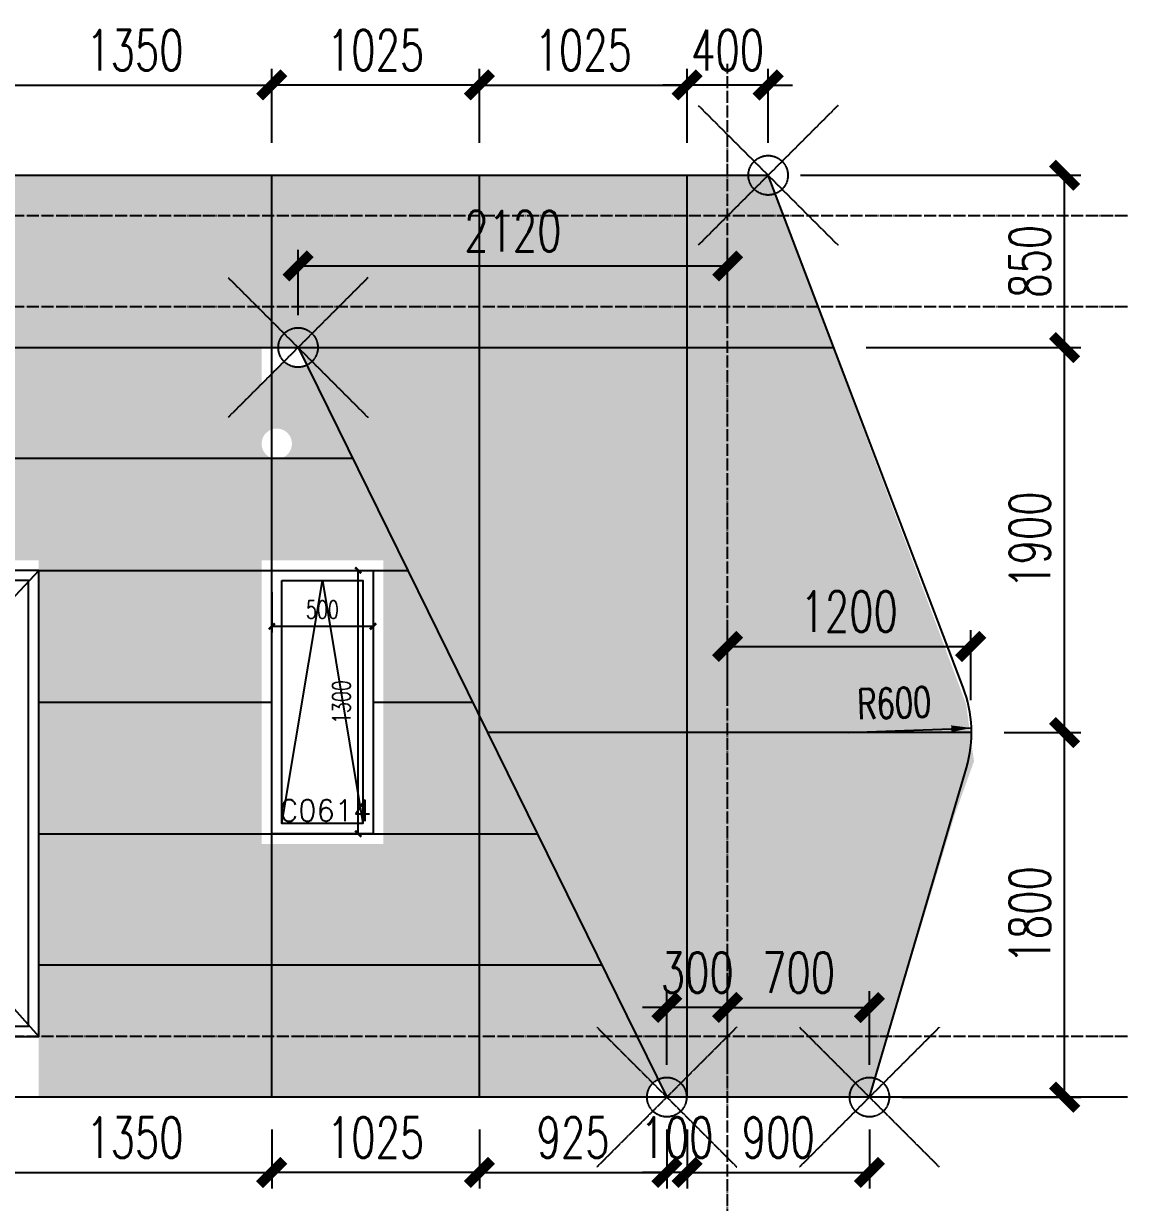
# Model space of a CAD drawing. Extents: x -202236 to 1002404, y -663931 to 1550022.
# Drawn here: x -117708 to -112260, y -352528 to -346709 of the extents above; entities that cross this region are included whole.
import ezdxf

# ---------------------------------------------------------------- set-up
doc = ezdxf.new("R2010")
doc.units = 0
doc.linetypes.add('99立面图例外参$0$99立面图例外参$0$$0$DOTE', pattern=[2.4200000000000004, 2, -0.2, 0.02, -0.2])
doc.linetypes.add('DOTE', pattern=[2.4200000000000004, 2, -0.2, 0.02, -0.2])
for name, color, linetype in [('!ZN1-填充-8', 8, 'Continuous'), ('!ZN3-铝板幕墙-3', 3, 'Continuous'), ('25mm厚湿贴石材', 35, 'Continuous'), ('3索引', 3, 'Continuous'), ('99立面图例外参$0$99立面图例外参$0$$0$A-AXIS-DOTE', 14, '99立面图例外参$0$99立面图例外参$0$$0$DOTE'), ('99立面图例外参$0$99立面图例外参$0$$0$AS-COLN', 6, 'Continuous'), ('A-AXIS-D', 1, 'Continuous'), ('A-AXIS-DOTE', 14, 'DOTE'), ('A-AXIS-DP', 126, 'Continuous'), ('A-LIN-V', 9, 'Continuous'), ('A-WINDOW', 140, 'Continuous'), ('A-门窗表显示尺寸', 160, 'Continuous'), ('DIM', 173, 'Continuous'), ('PUB_TEXT', 7, 'Continuous')]:
    doc.layers.add(name, color=color, linetype=linetype)
doc.layers.add('99立面图例外参$0$99立面图例外参$0$A-WALL-HATCH', color=8, linetype='Continuous', lineweight=13)
doc.styles.add('_TCH_DIM', font='SIMPLEX', dxfattribs={"bigfont": 'GBCBIG'})
doc.styles.add('_TCH_DIM_T3', font='SIMPLEX', dxfattribs={"width": 0.7058823529411765, "bigfont": 'GBCBIG'})
doc.styles.add('DHTEXT-1', font='ROMANS.shx', dxfattribs={"width": 0.7, "bigfont": 'CHINESE.shx'})
doc.styles.get("Standard").update_dxf_attribs({"font": 'romans.shx', "bigfont": 'chinese.shx'})
doc.dimstyles.new('_TCH_ARCH&&30', dxfattribs={"dimtxt": 89.25, "dimasz": 30, "dimexe": 30, "dimexo": 30, "dimgap": 37.87500000000001, "dimtad": 1, "dimdec": 0, "dimzin": 0, "dimdsep": 46, "dimtxsty": '_TCH_DIM_T3', "dimblk": 'ARCHTICK', "dimcen": 0.09, "dimclrt": 7, "dimazin": 2, "dimtfac": 1, "dimtdec": 0, "dimtix": 1, "dimtmove": 2, "dimatfit": 3, "dimfxl": 0, "dimtolj": 1, "dimtzin": 0, "dimarcsym": 0})
doc.dimstyles.new('ZN80', dxfattribs={"dimscale": 80, "dimtxt": 2.5, "dimasz": 1.5, "dimexe": 1, "dimexo": 2, "dimgap": 0.9, "dimtad": 1, "dimdec": 0, "dimdsep": 46, "dimtxsty": 'DHTEXT-1', "dimblk": 'ARCHTICK', "dimcen": 2.5, "dimclrd": 173, "dimclre": 173, "dimclrt": 7, "dimazin": 2, "dimtfac": 0.4, "dimtdec": 0, "dimtix": 1, "dimtmove": 2, "dimatfit": 3, "dimfxl": 0, "dimtolj": 1, "dimtzin": 0, "dimarcsym": 0})

# ---------------------------------------------------------------- blocks, each defined once
blk = doc.blocks.new('_ArchTick')
at = {"color": 0, "linetype": 'ByBlock', "const_width": 0.4}
blk.add_lwpolyline([(-0.5, -0.5), (0.5, 0.5)], dxfattribs=at)
blk = doc.blocks.new('*D273')
at = {"layer": 'A-门窗表显示尺寸', "color": 0, "lineweight": -2, "transparency": 16777216}
for p, q in [((40599807573.28179, 3385975122.547975), (40599807573.28179, 3385974923.821961)), ((40599808073.27877, 3385975122.547975), (40599808073.27877, 3385974923.821961)), ((40599807573.28179, 3385974953.821961), (40599808073.27877, 3385974953.821961))]:
    blk.add_line(p, q, dxfattribs=at)
at = {"layer": 'Defpoints', "color": 0, "transparency": 16777216}
for p in [(40599807573.28179, 3385975152.547975), (40599808073.27877, 3385975152.547975), (40599808073.27877, 3385974953.821961)]:
    blk.add_point(p, dxfattribs=at)
at = {"layer": 'A-门窗表显示尺寸', "color": 0, "lineweight": -2, "transparency": 16777216, "xscale": 30, "yscale": 30, "zscale": 30, "rotation": 180}
blk.add_blockref('_ArchTick', (40599807573.28179, 3385974953.821961), dxfattribs=at)
at = {"layer": 'A-门窗表显示尺寸', "color": 0, "lineweight": -2, "transparency": 16777216, "xscale": 30, "yscale": 30, "zscale": 30}
blk.add_blockref('_ArchTick', (40599808073.27877, 3385974953.821961), dxfattribs=at)
at = {"layer": 'A-门窗表显示尺寸', "color": 7, "transparency": 16777216, "insert": (40599807823.28028, 3385975036.321961), "char_height": 89.25, "attachment_point": 5, "style": '_TCH_DIM_T3'}
blk.add_mtext('\\A1;500', dxfattribs=at)
blk = doc.blocks.new('*D274')
at = {"layer": 'A-门窗表显示尺寸', "color": 0, "lineweight": -2, "transparency": 16777216}
for p, q in [((40599807750.00002, 3385975230.000002), (40599808029.99703, 3385975230.000002)), ((40599807999.99703, 3385973930.000002), (40599807999.99703, 3385975230.000002)), ((40599807750.00002, 3385973930.000002), (40599808029.99703, 3385973930.000002))]:
    blk.add_line(p, q, dxfattribs=at)
at = {"layer": 'Defpoints', "color": 0, "transparency": 16777216}
for p in [(40599807720.00002, 3385975230.000002), (40599807999.99703, 3385975230.000002), (40599807720.00002, 3385973930.000002)]:
    blk.add_point(p, dxfattribs=at)
at = {"layer": 'A-门窗表显示尺寸', "color": 0, "lineweight": -2, "transparency": 16777216, "xscale": 30, "yscale": 30, "zscale": 30}
for p, rotation in [((40599807999.99703, 3385975230.000002), 90), ((40599807999.99703, 3385973930.000002), 270)]:
    blk.add_blockref('_ArchTick', p, dxfattribs=dict(at, rotation=rotation))
at = {"layer": 'A-门窗表显示尺寸', "color": 7, "transparency": 16777216, "insert": (40599807917.49702, 3385974579.99999), "char_height": 89.25, "attachment_point": 5, "rotation": 90, "style": '_TCH_DIM_T3'}
blk.add_mtext('\\A1;1300', dxfattribs=at)
blk = doc.blocks.new('99立面图例外参$0$99立面图例外参$0$$0$dotee')
at = {"layer": '99立面图例外参$0$99立面图例外参$0$$0$A-AXIS-DOTE'}
for points in [[(433561.3856428629, -2127753.223304704), (434268.4924240491, -2128460.33008589)], [(434268.4924240491, -2127753.223304704), (433561.385642863, -2128460.33008589)]]:
    blk.add_lwpolyline(points, dxfattribs=at)
blk.add_circle((433914.9390334558, -2128106.776695297), 100, dxfattribs=at)
blk = doc.blocks.new('*D236')
at = {"layer": 'Defpoints', "color": 0, "ltscale": 800, "transparency": 16777216}
for p in [(-113533.1884607109, -351565.6812467656), (-114233.1884606141, -352008.2292206787), (-113533.1884607109, -352008.2292206787)]:
    blk.add_point(p, dxfattribs=at)
at = {"layer": 'DIM', "color": 173, "linetype": 'ByBlock', "lineweight": -2, "ltscale": 800, "transparency": 16777216}
for p, q in [((-114233.1884606141, -351848.2292206787), (-114233.1884606141, -351485.6812467656)), ((-113533.1884607109, -351848.2292206787), (-113533.1884607109, -351485.6812467656)), ((-114233.1884606141, -351565.6812467656), (-113533.1884607109, -351565.6812467656))]:
    blk.add_line(p, q, dxfattribs=at)
at = {"layer": 'DIM', "color": 173, "lineweight": -2, "ltscale": 800, "transparency": 16777216, "xscale": 120, "yscale": 120, "zscale": 120, "rotation": 180}
blk.add_blockref('_ArchTick', (-114233.1884606141, -351565.6812467656), dxfattribs=at)
at = {"layer": 'DIM', "color": 173, "lineweight": -2, "ltscale": 800, "transparency": 16777216, "xscale": 120, "yscale": 120, "zscale": 120}
blk.add_blockref('_ArchTick', (-113533.1884607109, -351565.6812467656), dxfattribs=at)
at = {"layer": 'DIM', "color": 7, "ltscale": 800, "transparency": 16777216, "insert": (-113883.1884606625, -351393.6812467656), "char_height": 200, "attachment_point": 5, "style": 'DHTEXT-1'}
blk.add_mtext('\\A1;700', dxfattribs=at)
blk = doc.blocks.new('*D237')
at = {"layer": 'Defpoints', "color": 0, "ltscale": 800, "transparency": 16777216}
for p in [(-114233.1884682435, -347905.6812468042), (-116353.1884750864, -348308.2292063091), (-114233.1884682435, -348308.2292063091)]:
    blk.add_point(p, dxfattribs=at)
at = {"layer": 'DIM', "color": 173, "linetype": 'ByBlock', "lineweight": -2, "ltscale": 800, "transparency": 16777216}
for p, q in [((-116353.1884750864, -348148.2292063091), (-116353.1884750864, -347825.6812468042)), ((-114233.1884682435, -348148.2292063091), (-114233.1884682435, -347825.6812468042)), ((-116353.1884750864, -347905.6812468042), (-114233.1884682435, -347905.6812468042))]:
    blk.add_line(p, q, dxfattribs=at)
at = {"layer": 'DIM', "color": 173, "lineweight": -2, "ltscale": 800, "transparency": 16777216, "xscale": 120, "yscale": 120, "zscale": 120, "rotation": 180}
blk.add_blockref('_ArchTick', (-116353.1884750864, -347905.6812468042), dxfattribs=at)
at = {"layer": 'DIM', "color": 173, "lineweight": -2, "ltscale": 800, "transparency": 16777216, "xscale": 120, "yscale": 120, "zscale": 120}
blk.add_blockref('_ArchTick', (-114233.1884682435, -347905.6812468042), dxfattribs=at)
at = {"layer": 'DIM', "color": 7, "ltscale": 800, "transparency": 16777216, "insert": (-115293.1884716649, -347733.6812468042), "char_height": 200, "attachment_point": 5, "style": 'DHTEXT-1'}
blk.add_mtext('\\A1;2120', dxfattribs=at)
blk = doc.blocks.new('*D238')
at = {"layer": 'Defpoints', "color": 0, "ltscale": 800, "transparency": 16777216}
for p in [(-113033.1884682435, -349783.6812467893), (-114233.188468243, -350208.5770958154), (-113033.1884682435, -350208.5770958154)]:
    blk.add_point(p, dxfattribs=at)
at = {"layer": 'DIM', "color": 173, "linetype": 'ByBlock', "lineweight": -2, "ltscale": 800, "transparency": 16777216}
for p, q in [((-114233.188468243, -350048.5770958154), (-114233.188468243, -349703.6812467893)), ((-113033.1884682435, -350048.5770958154), (-113033.1884682435, -349703.6812467893)), ((-114233.188468243, -349783.6812467893), (-113033.1884682435, -349783.6812467893))]:
    blk.add_line(p, q, dxfattribs=at)
at = {"layer": 'DIM', "color": 173, "lineweight": -2, "ltscale": 800, "transparency": 16777216, "xscale": 120, "yscale": 120, "zscale": 120, "rotation": 180}
blk.add_blockref('_ArchTick', (-114233.188468243, -349783.6812467893), dxfattribs=at)
at = {"layer": 'DIM', "color": 173, "lineweight": -2, "ltscale": 800, "transparency": 16777216, "xscale": 120, "yscale": 120, "zscale": 120}
blk.add_blockref('_ArchTick', (-113033.1884682435, -349783.6812467893), dxfattribs=at)
at = {"layer": 'DIM', "color": 7, "ltscale": 800, "transparency": 16777216, "insert": (-113633.1884682432, -349611.6812467893), "char_height": 200, "attachment_point": 5, "style": 'DHTEXT-1'}
blk.add_mtext('\\A1;1200', dxfattribs=at)
blk = doc.blocks.new('*D333')
at = {"layer": 'Defpoints', "color": 0, "ltscale": 800, "transparency": 16777216}
for p in [(-114433.1884682435, -347012.6501641641), (-114433.1884682435, -347458.2292206848), (-114033.1884758729, -347458.2292206848)]:
    blk.add_point(p, dxfattribs=at)
at = {"layer": 'DIM', "color": 173, "linetype": 'ByBlock', "lineweight": -2, "ltscale": 800, "transparency": 16777216}
for p, q in [((-114433.1884682435, -347298.2292206848), (-114433.1884682435, -346932.6501641641)), ((-114033.1884758729, -347298.2292206848), (-114033.1884758729, -346932.6501641641)), ((-114433.1884682435, -347012.6501641641), (-114553.1884682435, -347012.6501641641)), ((-114033.1884758729, -347012.6501641641), (-114433.1884682435, -347012.6501641641)), ((-114033.1884758729, -347012.6501641641), (-113913.1884758729, -347012.6501641641))]:
    blk.add_line(p, q, dxfattribs=at)
at = {"layer": 'DIM', "color": 173, "lineweight": -2, "ltscale": 800, "transparency": 16777216, "xscale": 120, "yscale": 120, "zscale": 120}
blk.add_blockref('_ArchTick', (-114433.1884682435, -347012.6501641641), dxfattribs=at)
at = {"layer": 'DIM', "color": 173, "lineweight": -2, "ltscale": 800, "transparency": 16777216, "xscale": 120, "yscale": 120, "zscale": 120, "rotation": 180}
blk.add_blockref('_ArchTick', (-114033.1884758729, -347012.6501641641), dxfattribs=at)
at = {"layer": 'DIM', "color": 7, "ltscale": 800, "transparency": 16777216, "insert": (-114233.1884720582, -346840.6501641641), "char_height": 200, "attachment_point": 5, "style": 'DHTEXT-1'}
blk.add_mtext('\\A1;400', dxfattribs=at)
blk = doc.blocks.new('*D334')
at = {"layer": 'Defpoints', "color": 0, "ltscale": 800, "transparency": 16777216}
for p in [(-114433.1884682435, -347012.6501641641), (-115458.1899674193, -347458.2292206848), (-114433.1884682435, -347458.2292206848)]:
    blk.add_point(p, dxfattribs=at)
at = {"layer": 'DIM', "color": 173, "linetype": 'ByBlock', "lineweight": -2, "ltscale": 800, "transparency": 16777216}
for p, q in [((-115458.1899674193, -347298.2292206848), (-115458.1899674193, -346932.6501641641)), ((-114433.1884682435, -347298.2292206848), (-114433.1884682435, -346932.6501641641)), ((-115458.1899674193, -347012.6501641641), (-114433.1884682435, -347012.6501641641))]:
    blk.add_line(p, q, dxfattribs=at)
at = {"layer": 'DIM', "color": 173, "lineweight": -2, "ltscale": 800, "transparency": 16777216, "xscale": 120, "yscale": 120, "zscale": 120, "rotation": 180}
blk.add_blockref('_ArchTick', (-115458.1899674193, -347012.6501641641), dxfattribs=at)
at = {"layer": 'DIM', "color": 173, "lineweight": -2, "ltscale": 800, "transparency": 16777216, "xscale": 120, "yscale": 120, "zscale": 120}
blk.add_blockref('_ArchTick', (-114433.1884682435, -347012.6501641641), dxfattribs=at)
at = {"layer": 'DIM', "color": 7, "ltscale": 800, "transparency": 16777216, "insert": (-114945.6892178314, -346840.6501641641), "char_height": 200, "attachment_point": 5, "style": 'DHTEXT-1'}
blk.add_mtext('\\A1;1025', dxfattribs=at)
blk = doc.blocks.new('*D335')
at = {"layer": 'Defpoints', "color": 0, "ltscale": 800, "transparency": 16777216}
for p in [(-116483.191466595, -347012.6501641641), (-116483.191466595, -347458.2292206848), (-115458.1899674193, -347458.2292206848)]:
    blk.add_point(p, dxfattribs=at)
at = {"layer": 'DIM', "color": 173, "linetype": 'ByBlock', "lineweight": -2, "ltscale": 800, "transparency": 16777216}
for p, q in [((-116483.191466595, -347298.2292206848), (-116483.191466595, -346932.6501641641)), ((-115458.1899674193, -347298.2292206848), (-115458.1899674193, -346932.6501641641)), ((-115458.1899674193, -347012.6501641641), (-116483.191466595, -347012.6501641641))]:
    blk.add_line(p, q, dxfattribs=at)
at = {"layer": 'DIM', "color": 173, "lineweight": -2, "ltscale": 800, "transparency": 16777216, "xscale": 120, "yscale": 120, "zscale": 120, "rotation": 180}
blk.add_blockref('_ArchTick', (-116483.191466595, -347012.6501641641), dxfattribs=at)
at = {"layer": 'DIM', "color": 173, "lineweight": -2, "ltscale": 800, "transparency": 16777216, "xscale": 120, "yscale": 120, "zscale": 120}
blk.add_blockref('_ArchTick', (-115458.1899674193, -347012.6501641641), dxfattribs=at)
at = {"layer": 'DIM', "color": 7, "ltscale": 800, "transparency": 16777216, "insert": (-115970.6907170071, -346840.6501641641), "char_height": 200, "attachment_point": 5, "style": 'DHTEXT-1'}
blk.add_mtext('\\A1;1025', dxfattribs=at)
blk = doc.blocks.new('*D336')
at = {"layer": 'Defpoints', "color": 0, "ltscale": 800, "transparency": 16777216}
for p in [(-116483.191466595, -347012.6501641641), (-117833.1884987606, -347458.2292206848), (-116483.191466595, -347458.2292206848)]:
    blk.add_point(p, dxfattribs=at)
at = {"layer": 'DIM', "color": 173, "linetype": 'ByBlock', "lineweight": -2, "ltscale": 800, "transparency": 16777216}
for p, q in [((-117833.1884987606, -347298.2292206848), (-117833.1884987606, -346932.6501641641)), ((-116483.191466595, -347298.2292206848), (-116483.191466595, -346932.6501641641)), ((-117833.1884987606, -347012.6501641641), (-116483.191466595, -347012.6501641641))]:
    blk.add_line(p, q, dxfattribs=at)
at = {"layer": 'DIM', "color": 173, "lineweight": -2, "ltscale": 800, "transparency": 16777216, "xscale": 120, "yscale": 120, "zscale": 120, "rotation": 180}
blk.add_blockref('_ArchTick', (-117833.1884987606, -347012.6501641641), dxfattribs=at)
at = {"layer": 'DIM', "color": 173, "lineweight": -2, "ltscale": 800, "transparency": 16777216, "xscale": 120, "yscale": 120, "zscale": 120}
blk.add_blockref('_ArchTick', (-116483.191466595, -347012.6501641641), dxfattribs=at)
at = {"layer": 'DIM', "color": 7, "ltscale": 800, "transparency": 16777216, "insert": (-117158.1899826778, -346840.6501641641), "char_height": 200, "attachment_point": 5, "style": 'DHTEXT-1'}
blk.add_mtext('\\A1;1350', dxfattribs=at)
blk = doc.blocks.new('*D396')
at = {"layer": 'Defpoints', "color": 0, "ltscale": 800, "transparency": 16777216}
for p in [(-113029.0100717945, -350208.5770958155), (-112569.8764394979, -350208.5770958155), (-113533.1884724255, -352008.2292089703)]:
    blk.add_point(p, dxfattribs=at)
at = {"layer": 'DIM', "color": 173, "linetype": 'ByBlock', "lineweight": -2, "ltscale": 800, "transparency": 16777216}
for p, q in [((-112869.0100717945, -350208.5770958155), (-112489.8764394979, -350208.5770958155)), ((-112569.8764394979, -352008.2292089703), (-112569.8764394979, -350208.5770958155)), ((-113373.1884724255, -352008.2292089703), (-112489.8764394979, -352008.2292089703))]:
    blk.add_line(p, q, dxfattribs=at)
at = {"layer": 'DIM', "color": 173, "lineweight": -2, "ltscale": 800, "transparency": 16777216, "xscale": 120, "yscale": 120, "zscale": 120}
for p, rotation in [((-112569.8764394979, -350208.5770958155), 90), ((-112569.8764394979, -352008.2292089703), 270)]:
    blk.add_blockref('_ArchTick', p, dxfattribs=dict(at, rotation=rotation))
at = {"layer": 'DIM', "color": 7, "ltscale": 800, "transparency": 16777216, "insert": (-112741.876439498, -351108.4031523928), "char_height": 200, "attachment_point": 5, "rotation": 90, "style": 'DHTEXT-1'}
blk.add_mtext('\\A1;1800', dxfattribs=at)
blk = doc.blocks.new('*D397')
at = {"layer": 'Defpoints', "color": 0, "ltscale": 800, "transparency": 16777216}
for p in [(-113709.9082947888, -348308.2292255749), (-112569.8764394979, -348308.2292255749), (-113029.0100717945, -350208.5770958155)]:
    blk.add_point(p, dxfattribs=at)
at = {"layer": 'DIM', "color": 173, "linetype": 'ByBlock', "lineweight": -2, "ltscale": 800, "transparency": 16777216}
for p, q in [((-113549.9082947888, -348308.2292255749), (-112489.8764394979, -348308.2292255749)), ((-112569.8764394979, -350208.5770958155), (-112569.8764394979, -348308.2292255749)), ((-112869.0100717945, -350208.5770958155), (-112489.8764394979, -350208.5770958155))]:
    blk.add_line(p, q, dxfattribs=at)
at = {"layer": 'DIM', "color": 173, "lineweight": -2, "ltscale": 800, "transparency": 16777216, "xscale": 120, "yscale": 120, "zscale": 120}
for p, rotation in [((-112569.8764394979, -348308.2292255749), 90), ((-112569.8764394979, -350208.5770958155), 270)]:
    blk.add_blockref('_ArchTick', p, dxfattribs=dict(at, rotation=rotation))
at = {"layer": 'DIM', "color": 7, "ltscale": 800, "transparency": 16777216, "insert": (-112741.8764394979, -349258.4031606951), "char_height": 200, "attachment_point": 5, "rotation": 90, "style": 'DHTEXT-1'}
blk.add_mtext('\\A1;1900', dxfattribs=at)
blk = doc.blocks.new('*D398')
at = {"layer": 'Defpoints', "color": 0, "ltscale": 800, "transparency": 16777216}
for p in [(-114033.1884724985, -347458.2292088974), (-112569.8764394978, -347458.2292088974), (-113709.9082947888, -348308.2292255749)]:
    blk.add_point(p, dxfattribs=at)
at = {"layer": 'DIM', "color": 173, "linetype": 'ByBlock', "lineweight": -2, "ltscale": 800, "transparency": 16777216}
for p, q in [((-113873.1884724985, -347458.2292088974), (-112489.8764394978, -347458.2292088974)), ((-112569.8764394978, -348308.2292255749), (-112569.8764394978, -347458.2292088974)), ((-113549.9082947888, -348308.2292255749), (-112489.8764394978, -348308.2292255749))]:
    blk.add_line(p, q, dxfattribs=at)
at = {"layer": 'DIM', "color": 173, "lineweight": -2, "ltscale": 800, "transparency": 16777216, "xscale": 120, "yscale": 120, "zscale": 120}
for p, rotation in [((-112569.8764394978, -347458.2292088974), 90), ((-112569.8764394978, -348308.2292255749), 270)]:
    blk.add_blockref('_ArchTick', p, dxfattribs=dict(at, rotation=rotation))
at = {"layer": 'DIM', "color": 7, "ltscale": 800, "transparency": 16777216, "insert": (-112741.8764394979, -347883.229217236), "char_height": 200, "attachment_point": 5, "rotation": 90, "style": 'DHTEXT-1'}
blk.add_mtext('\\A1;850', dxfattribs=at)
blk = doc.blocks.new('*D413')
at = {"layer": 'Defpoints', "color": 0, "ltscale": 800, "transparency": 16777216}
for p in [(-114433.1884682435, -352008.2292206848), (-113533.1884821915, -352008.2292421563), (-113533.1884821915, -352379.8144842084)]:
    blk.add_point(p, dxfattribs=at)
at = {"layer": 'DIM', "color": 173, "linetype": 'ByBlock', "lineweight": -2, "ltscale": 800, "transparency": 16777216}
for p, q in [((-114433.1884682435, -352168.2292206848), (-114433.1884682435, -352459.8144842084)), ((-113533.1884821915, -352168.2292421563), (-113533.1884821915, -352459.8144842084)), ((-114433.1884682435, -352379.8144842084), (-113533.1884821915, -352379.8144842084))]:
    blk.add_line(p, q, dxfattribs=at)
at = {"layer": 'DIM', "color": 173, "lineweight": -2, "ltscale": 800, "transparency": 16777216, "xscale": 120, "yscale": 120, "zscale": 120, "rotation": 180}
blk.add_blockref('_ArchTick', (-114433.1884682435, -352379.8144842084), dxfattribs=at)
at = {"layer": 'DIM', "color": 173, "lineweight": -2, "ltscale": 800, "transparency": 16777216, "xscale": 120, "yscale": 120, "zscale": 120}
blk.add_blockref('_ArchTick', (-113533.1884821915, -352379.8144842084), dxfattribs=at)
at = {"layer": 'DIM', "color": 7, "ltscale": 800, "transparency": 16777216, "insert": (-113983.1884752175, -352207.8144842084), "char_height": 200, "attachment_point": 5, "style": 'DHTEXT-1'}
blk.add_mtext('\\A1;900', dxfattribs=at)
blk = doc.blocks.new('*D414')
at = {"layer": 'Defpoints', "color": 0, "ltscale": 800, "transparency": 16777216}
for p in [(-114533.1884607109, -351565.6812467656), (-114533.1884607109, -352008.2292206787), (-114233.1884606141, -352008.2292206787)]:
    blk.add_point(p, dxfattribs=at)
at = {"layer": 'DIM', "color": 173, "linetype": 'ByBlock', "lineweight": -2, "ltscale": 800, "transparency": 16777216}
for p, q in [((-114533.1884607109, -351848.2292206787), (-114533.1884607109, -351485.6812467656)), ((-114233.1884606141, -351848.2292206787), (-114233.1884606141, -351485.6812467656)), ((-114533.1884607109, -351565.6812467656), (-114653.1884607109, -351565.6812467656)), ((-114233.1884606141, -351565.6812467656), (-114533.1884607109, -351565.6812467656)), ((-114233.1884606141, -351565.6812467656), (-114113.1884606141, -351565.6812467656))]:
    blk.add_line(p, q, dxfattribs=at)
at = {"layer": 'DIM', "color": 173, "lineweight": -2, "ltscale": 800, "transparency": 16777216, "xscale": 120, "yscale": 120, "zscale": 120}
blk.add_blockref('_ArchTick', (-114533.1884607109, -351565.6812467656), dxfattribs=at)
at = {"layer": 'DIM', "color": 173, "lineweight": -2, "ltscale": 800, "transparency": 16777216, "xscale": 120, "yscale": 120, "zscale": 120, "rotation": 180}
blk.add_blockref('_ArchTick', (-114233.1884606141, -351565.6812467656), dxfattribs=at)
at = {"layer": 'DIM', "color": 7, "ltscale": 800, "transparency": 16777216, "insert": (-114383.1884606625, -351393.6812467656), "char_height": 200, "attachment_point": 5, "style": 'DHTEXT-1'}
blk.add_mtext('\\A1;300', dxfattribs=at)
blk = doc.blocks.new('*D415')
at = {"layer": 'Defpoints', "color": 0, "ltscale": 800, "transparency": 16777216}
for p in [(-114533.1884607109, -352008.2292206848), (-114433.1884682435, -352008.2292206848), (-114533.1884607109, -352379.8144842084)]:
    blk.add_point(p, dxfattribs=at)
at = {"layer": 'DIM', "color": 173, "linetype": 'ByBlock', "lineweight": -2, "ltscale": 800, "transparency": 16777216}
for p, q in [((-114533.1884607109, -352168.2292206848), (-114533.1884607109, -352459.8144842084)), ((-114433.1884682435, -352168.2292206848), (-114433.1884682435, -352459.8144842084)), ((-114533.1884607109, -352379.8144842084), (-114653.1884607109, -352379.8144842084)), ((-114433.1884682435, -352379.8144842084), (-114533.1884607109, -352379.8144842084)), ((-114433.1884682435, -352379.8144842084), (-114313.1884682435, -352379.8144842084))]:
    blk.add_line(p, q, dxfattribs=at)
at = {"layer": 'DIM', "color": 173, "lineweight": -2, "ltscale": 800, "transparency": 16777216, "xscale": 120, "yscale": 120, "zscale": 120}
blk.add_blockref('_ArchTick', (-114533.1884607109, -352379.8144842084), dxfattribs=at)
at = {"layer": 'DIM', "color": 173, "lineweight": -2, "ltscale": 800, "transparency": 16777216, "xscale": 120, "yscale": 120, "zscale": 120, "rotation": 180}
blk.add_blockref('_ArchTick', (-114433.1884682435, -352379.8144842084), dxfattribs=at)
at = {"layer": 'DIM', "color": 7, "ltscale": 800, "transparency": 16777216, "insert": (-114483.1884644772, -352207.8144842084), "char_height": 200, "attachment_point": 5, "style": 'DHTEXT-1'}
blk.add_mtext('\\A1;100', dxfattribs=at)
blk = doc.blocks.new('*D416')
at = {"layer": 'Defpoints', "color": 0, "ltscale": 800, "transparency": 16777216}
for p in [(-115458.1899674193, -352008.2292206848), (-114533.1884607109, -352008.2292206848), (-114533.1884607109, -352379.8144842084)]:
    blk.add_point(p, dxfattribs=at)
at = {"layer": 'DIM', "color": 173, "linetype": 'ByBlock', "lineweight": -2, "ltscale": 800, "transparency": 16777216}
for p, q in [((-115458.1899674193, -352168.2292206848), (-115458.1899674193, -352459.8144842084)), ((-114533.1884607109, -352168.2292206848), (-114533.1884607109, -352459.8144842084)), ((-115458.1899674193, -352379.8144842084), (-114533.1884607109, -352379.8144842084))]:
    blk.add_line(p, q, dxfattribs=at)
at = {"layer": 'DIM', "color": 173, "lineweight": -2, "ltscale": 800, "transparency": 16777216, "xscale": 120, "yscale": 120, "zscale": 120, "rotation": 180}
blk.add_blockref('_ArchTick', (-115458.1899674193, -352379.8144842084), dxfattribs=at)
at = {"layer": 'DIM', "color": 173, "lineweight": -2, "ltscale": 800, "transparency": 16777216, "xscale": 120, "yscale": 120, "zscale": 120}
blk.add_blockref('_ArchTick', (-114533.1884607109, -352379.8144842084), dxfattribs=at)
at = {"layer": 'DIM', "color": 7, "ltscale": 800, "transparency": 16777216, "insert": (-114995.6892140651, -352207.8144842084), "char_height": 200, "attachment_point": 5, "style": 'DHTEXT-1'}
blk.add_mtext('\\A1;925', dxfattribs=at)
blk = doc.blocks.new('*D417')
at = {"layer": 'Defpoints', "color": 0, "ltscale": 800, "transparency": 16777216}
for p in [(-116483.191466595, -352008.2292206848), (-115458.1899674193, -352008.2292206848), (-116483.191466595, -352379.8144842084)]:
    blk.add_point(p, dxfattribs=at)
at = {"layer": 'DIM', "color": 173, "linetype": 'ByBlock', "lineweight": -2, "ltscale": 800, "transparency": 16777216}
for p, q in [((-116483.191466595, -352168.2292206848), (-116483.191466595, -352459.8144842084)), ((-115458.1899674193, -352168.2292206848), (-115458.1899674193, -352459.8144842084)), ((-115458.1899674193, -352379.8144842084), (-116483.191466595, -352379.8144842084))]:
    blk.add_line(p, q, dxfattribs=at)
at = {"layer": 'DIM', "color": 173, "lineweight": -2, "ltscale": 800, "transparency": 16777216, "xscale": 120, "yscale": 120, "zscale": 120, "rotation": 180}
blk.add_blockref('_ArchTick', (-116483.191466595, -352379.8144842084), dxfattribs=at)
at = {"layer": 'DIM', "color": 173, "lineweight": -2, "ltscale": 800, "transparency": 16777216, "xscale": 120, "yscale": 120, "zscale": 120}
blk.add_blockref('_ArchTick', (-115458.1899674193, -352379.8144842084), dxfattribs=at)
at = {"layer": 'DIM', "color": 7, "ltscale": 800, "transparency": 16777216, "insert": (-115970.6907170071, -352207.8144842084), "char_height": 200, "attachment_point": 5, "style": 'DHTEXT-1'}
blk.add_mtext('\\A1;1025', dxfattribs=at)
blk = doc.blocks.new('*D418')
at = {"layer": 'Defpoints', "color": 0, "ltscale": 800, "transparency": 16777216}
for p in [(-117833.1884987606, -352008.2292206848), (-116483.191466595, -352008.2292206848), (-116483.191466595, -352379.8144842084)]:
    blk.add_point(p, dxfattribs=at)
at = {"layer": 'DIM', "color": 173, "linetype": 'ByBlock', "lineweight": -2, "ltscale": 800, "transparency": 16777216}
for p, q in [((-117833.1884987606, -352168.2292206848), (-117833.1884987606, -352459.8144842084)), ((-116483.191466595, -352168.2292206848), (-116483.191466595, -352459.8144842084)), ((-117833.1884987606, -352379.8144842084), (-116483.191466595, -352379.8144842084))]:
    blk.add_line(p, q, dxfattribs=at)
at = {"layer": 'DIM', "color": 173, "lineweight": -2, "ltscale": 800, "transparency": 16777216, "xscale": 120, "yscale": 120, "zscale": 120, "rotation": 180}
blk.add_blockref('_ArchTick', (-117833.1884987606, -352379.8144842084), dxfattribs=at)
at = {"layer": 'DIM', "color": 173, "lineweight": -2, "ltscale": 800, "transparency": 16777216, "xscale": 120, "yscale": 120, "zscale": 120}
blk.add_blockref('_ArchTick', (-116483.191466595, -352379.8144842084), dxfattribs=at)
at = {"layer": 'DIM', "color": 7, "ltscale": 800, "transparency": 16777216, "insert": (-117158.1899826778, -352207.8144842084), "char_height": 200, "attachment_point": 5, "style": 'DHTEXT-1'}
blk.add_mtext('\\A1;1350', dxfattribs=at)
blk = doc.blocks.new('A$Cc5fe42ea')
at = {"layer": 'A-LIN-V'}
blk.add_lwpolyline([(1999.657781686881, 2299.999999389227), (949.6577930813655, 1174.999999765074), (1999.657781684087, -3.96394170820713e-08)], dxfattribs=at)
at = {"layer": 'A-WINDOW'}
for points in [[(949.6577930799685, -4.097819328308105e-08), (1999.657781684087, -3.96394170820713e-08), (1999.657781686881, 2299.999999389227), (949.6577930827625, 2299.999999387888)], [(999.6577930799685, 49.99999995902181), (1949.657781684087, 49.99999996036058), (1949.657781686881, 2249.999999389227), (999.6577930827625, 2249.999999387888)]]:
    blk.add_lwpolyline(points, close=True, dxfattribs=at)
at = {"layer": 'PUB_TEXT', "color": 3}
for s, height, p in [('FM', 105, (1046.376009025145, 92.54797368089203)), ('甲', 101.2765957446808, (1238.132311938796, 92.5479736822308)), ('1123', 105, (1332.498704638332, 92.5479736822308))]:
    blk.add_text(s, height=height, dxfattribs=at).set_placement(p)
blk = doc.blocks.new('er53543')
at = {"layer": 'A-LIN-V'}
blk.add_lwpolyline([(40599807623.27879, 3385973980), (40599807823.27579, 3385975180), (40599808023.27877, 3385973980)], dxfattribs=at)
at = {"layer": 'A-WINDOW'}
for points in [[(40599807573.27879, 3385975230), (40599808073.27877, 3385975230), (40599808073.27877, 3385973930), (40599807573.27879, 3385973930)], [(40599807623.27879, 3385975180), (40599808023.27877, 3385975180), (40599808023.27877, 3385973980), (40599807623.27879, 3385973980)]]:
    blk.add_lwpolyline(points, close=True, dxfattribs=at)
at = {"layer": 'PUB_TEXT', "color": 3}
blk.add_text('C0614', height=105, dxfattribs=at).set_placement((40599807609.99699, 3385973992.547974))
at = {"layer": 'A-门窗表显示尺寸'}
for p1, p2, distance, picture, middle in [((40599807720, 3385973930), (40599807720, 3385975230), -279.99703216552734, '*D274', (40599807917.49702, 3385974579.99999)), ((40599807573.28179, 3385975152.547975), (40599808073.27877, 3385975152.547975), -198.72601413726807, '*D273', (40599807823.28028, 3385975036.321961))]:
    dim = blk.add_aligned_dim(p1=p1, p2=p2, distance=distance, dimstyle='_TCH_ARCH&&30', dxfattribs=at)
    dim.commit()
    dim.dimension.update_dxf_attribs({"geometry": picture, "text_midpoint": middle})

msp = doc.modelspace()

# ---------------------------------------------------------------- hatches: boundary and pattern name
at = {"layer": '!ZN1-填充-8'}
h = msp.add_hatch(dxfattribs=at)
h.set_pattern_fill('DOTS', color=141, scale=80, style=0)
h.set_pattern_definition([(0, (0, -32188.50554129761), (63.5, 127), [0, -127])])
edge = h.paths.add_edge_path()
edge.add_line((-116353.1884656101, -348308.2292255747), (-115786.9770674263, -349459.3183271523))
edge.add_line((-115786.9770674263, -349459.3183271523), (-114533.1884607198, -352008.2292206848))
edge.add_line((-114533.1884607198, -352008.2292206848), (-113533.1884758729, -352008.2292206848))
edge.add_line((-113533.1884758729, -352008.2292206848), (-113113.7206171951, -350619.6451237101))
edge.add_line((-113113.7206171951, -350619.6451237101), (-113017.1900306712, -350350.2873759807))
edge.add_line((-113017.1900306712, -350350.2873759807), (-113056.3842445044, -350066.8520853083))
edge.add_line((-113056.3842445044, -350066.8520853083), (-114033.1884758729, -347458.2292206848))
edge.add_line((-114033.1884758729, -347458.2292206848), (-126273.4270866923, -347458.2292206848))
edge.add_arc((-126273.4270866922, -347618.2292206849), 160.0000000001164, 90.00000000002085, 142.1663224653979)
edge.add_arc((-126273.4270866919, -347618.229220685), 160.0000000004182, 142.1663224654581, 223.3153156819252)
edge.add_line((-126389.8413916822, -347727.9912796751), (-125983.1884758729, -348308.2292206848))
edge.add_line((-125983.1884758729, -348308.2292206848), (-117783.1884604068, -348308.2292201942))
edge.add_line((-117783.1884604068, -348308.2292201942), (-116383.1884604068, -348308.2292201942))
edge.add_line((-116383.1884604068, -348308.2292201942), (-116353.1884656101, -348308.2292255747))
at = {"layer": '99立面图例外参$0$99立面图例外参$0$A-WALL-HATCH'}
h = msp.add_hatch(dxfattribs=at)
h.set_pattern_fill('大理石', color=256, scale=200)
h.set_pattern_definition([(41.98721249999999, (499.999998, -32119.93411529761), (1199.99998235624, 900.0000196833513), [19.219464, -4016.8677]), (68.19859050000001, (214.285716, -32149.93411529761), (599.9999996338639, 1800.000000814874), [69.23783399999999, -4777.41048]), (60.9453959, (199.999998, -32184.21982529761), (599.9999597457419, 900.0000255460034), [29.416086, -6147.9618]), (90, (214.285716, -32158.50554129761), (600, -3.673940397442059e-14), [8.571426, -891.42852]), (71.5650511, (494.285712, -32137.07696729761), (1.210738309609383e-06, 900.0000018494451), [18.070158, -1879.29642]), (171.469234, (494.285712, -32137.07696729761), (-599.9999980372575, 5.56801823536901e-06), [28.891068, -6038.2332]), (79.2157021, (454.285716, -32192.79122129761), (600.0000029802499, 3600.00000166452), [61.07874, -6352.1886]), (62.13299610000001, (2.85714, -31918.50554129761), (2399.999970836498, 4500.000017599744), [140.589138, -29383.1298]), (0, (11.49765, -31786.54931729761), (0, 900), [0, -600]), (64.9831065, (400.000002, -31622.79125729761), (1200.000003043967, 2699.999998178036), [94.58825999999999, -9837.1788]), (81.43911040000002, (631.42857, -31978.50554129761), (1199.999997933951, 8099.999948922451), [134.354088, -28080.0036]), (82.8749836, (300, -31897.07696729761), (599.9999639526135, 4500.000004507722), [69.10506599999997, -14442.95879999999]), (76.75948000000002, (240, -32085.64839929761), (600.0000058322416, 2699.99999792387), [149.693562, -15568.1304]), (0, (146.466036, -32085.20908529761), (0, 900), [0, -600]), (0, (156.106752, -32094.84330329761), (0, 900), [0, -600]), (0, (223.590858, -32046.67233929761), (0, 900), [0, -600]), (0, (204.309786, -31940.69630729761), (0, 900), [0, -600]), (59.0362434, (274.285716, -31939.93411529761), (599.9999522058083, 900.0000258090846), [49.97958599999998, -10445.73359999999]), (0, (299.94186, -31898.73886529761), (0, 900), [0, -600]), (0, (223.590858, -31931.06208929761), (0, 900), [0, -600]), (0, (252.51264, -31873.25703329761), (0, 900), [0, -600]), (0, (223.590858, -31959.96461729761), (0, 900), [0, -600]), (50.1944289, (571.4285699999999, -32021.36268329761), (600.0000004359578, 900.0000003906907), [22.315002, -4663.8348]), (90, (571.4285699999999, -32047.07696729761), (600, -3.673940397442059e-14), [25.714284, -874.2856800000002]), (43.6677801, (540, -32077.07696729761), (1800.00000136098, 1799.999996489736), [43.448304, -9080.6952]), (90, (540, -32085.64839929761), (600, -3.673940397442059e-14), [8.571426, -891.42852]), (39.805571, (514.285716, -32107.07696729761), (1199.999971349366, 900.0000354139129), [33.47249999999998, -6995.752199999997]), (0, (426.04353, -32046.67233929761), (0, 900), [0, -600]), (0, (572.74332, -32019.48700529761), (0, 900), [0, -600]), (0, (572.74332, -32019.48700529761), (0, 900), [0, -600]), (29.35775349999999, (585.714288, -32004.21982529761), (1799.999996355987, 900.0000053222863), [52.45016999999999, -5454.81774]), (0, (570.652632, -31959.96461729761), (0, 900), [0, -600]), (146.309932, (400.000002, -31622.79125729761), (-1200.000007376588, 899.9999844345037), [61.80945, -6428.1828]), (8.13010235, (334.285716, -31742.79125729761), (5999.999957753022, 899.9999946604457), [60.60915, -12667.3128]), (47.8624052, (199.999998, -31759.93411529761), (2400.000001059925, 2699.999997496115), [80.91315599999996, -16910.84939999999]), (14.6208739, (68.571426, -31794.21982529761), (3599.999990082294, 900.0000375444122), [135.827022, -14126.01]), (0, (117.544254, -31738.37834729761), (0, 900), [0, -600]), (18.4349488, (308.571426, -31828.50554129761), (2400.000000232267, 899.9999970945569), [27.10524, -5664.9945]), (16.6992442, (334.285716, -31819.93411529761), (599.999987993999, 4.96425516915977e-05), [14.914722, -3117.17718]), (101.093723, (348.571428, -31815.64839929761), (-1200.000010487708, 6299.99994104202), [74.244492, -15517.0992]), (0, (271.793892, -31776.91509329761), (0, 900), [0, -600]), (0, (333.970032, -31741.10360729761), (0, 900), [0, -600]), (0, (252.51264, -31844.35437329761), (0, 900), [0, -600]), (0, (175.387824, -31651.67063129761), (0, 900), [0, -600]), (0, (146.466036, -31690.20737729761), (0, 900), [0, -600]), (44.1449026, (300, -31635.64839929761), (1800.000003083186, 1799.999999936083), [67.687758, -14146.7412]), (54.58294469999999, (254.285712, -31699.93411529761), (600.0000016832037, 899.9999964538553), [78.882504, -16486.4424]), (0, (300.807096, -31635.05276129761), (0, 900), [0, -600]), (0, (213.950322, -31680.57315929761), (0, 900), [0, -600]), (0, (300.807096, -31635.05276129761), (0, 900), [0, -600]), (0, (254.37894, -31701.33460529761), (0, 900), [0, -600]), (75.0685828, (394.285716, -31734.21982529761), (600.0000000153096, 2700.000000808016), [22.177392, -4635.075]), (90, (400.000002, -31712.79125729761), (600, -3.673940397442059e-14), [90, -810]), (50.1944289, (505.714284, -31335.64839929761), (600.0000004359578, 900.0000003906907), [22.315002, -4663.8348]), (0, (339.278172, -31526.42616329761), (0, 900), [0, -600]), (0, (358.559244, -31536.06038129761), (0, 900), [0, -600]), (0, (281.434608, -31516.79207129761), (0, 900), [0, -600]), (0, (377.840496, -31410.81591329761), (0, 900), [0, -600]), (53.1301023, (439.9999979999999, -31464.21982529761), (600.0000008506803, 899.9999994328799), [42.857142, -8957.142600000001]), (90, (439.9999979999999, -31537.07696729761), (600, -3.673940397442059e-14), [72.857142, -827.14284]), (0, (440.091552, -31535.63013329761), (0, 900), [0, -600]), (23.1985905, (485.714286, -31344.21982529761), (1800.000001191957, 900.0000004539347), [21.75935399999999, -4547.704499999998]), (66.037511, (480, -31357.07696729761), (600.0000000800223, 1799.999998796315), [14.069796, -2940.58752]), (66.037511, (474.285714, -31369.93411529761), (600.0000000800223, 1799.999998796315), [14.069796, -2940.58752]), (81.86989759999999, (465.714288, -31429.93411529761), (600.0000025937636, 4500.000000454061), [60.60914999999998, -12667.31279999999]), (90, (520.000002, -31318.50554129761), (600, -3.673940397442059e-14), [21.428574, -878.5714199999999]), (0, (454.093554, -31288.50554129761), (0, 900), [0, -600])])
h.paths.add_polyline_path([(-122583.1884758724, -348308.2292206848), (-123933.1884758729, -348308.2292206848), (-123933.1884758729, -349358.2292209139), (-122583.1884758724, -349358.2292209139)])
h.paths.add_polyline_path([(-121433.1884758724, -348308.2292206848), (-122583.1884758724, -348308.2292206848), (-122583.1884758724, -349358.2292209139), (-121433.1884758724, -349358.2292209139)])
edge = h.paths.add_edge_path()
edge.add_line((-120383.1884835018, -348308.2292206848), (-120880.0139178596, -348308.2292206848))
edge.add_line((-120880.0139178596, -348308.2292206848), (-120934.3224893347, -348555.9132989852))
edge.add_arc((-120936.4642632264, -348565.6812468042), 9.999999999961842, -102.36727102026208, 77.63272897973792, ccw=False)
edge.add_arc((-120936.4642632264, -348565.6812468042), 9.999999999961842, 77.63272897973792, 257.6327289797379, ccw=False)
edge.add_line((-120934.3224893347, -348555.9132989852), (-120880.0139178596, -348308.2292206848))
edge.add_line((-120880.0139178596, -348308.2292206848), (-121433.1884758724, -348308.2292206848))
edge.add_line((-121433.1884758724, -348308.2292206848), (-121433.1884758724, -349358.2292209139))
edge.add_line((-121433.1884758724, -349358.2292209139), (-120383.1884835018, -349358.2292209139))
edge.add_line((-120383.1884835018, -349358.2292209139), (-120383.1884835018, -348308.2292206848))
h.paths.add_polyline_path([(-120383.1884835018, -349358.2292209139), (-121433.1884758724, -349358.2292209139), (-121433.1884758724, -350758.2292209139), (-120383.1884835018, -350758.2292209139)])
h.paths.add_polyline_path([(-119083.1884911312, -348308.2292206848), (-120383.1884835018, -348308.2292206848), (-120383.1884835018, -349358.2292209139), (-119083.1884911312, -349358.2292209139)])
h.paths.add_polyline_path([(-119083.1884911312, -349358.2292209139), (-119783.1884911312, -349358.2292209139), (-119783.1884911312, -350758.2292209139), (-119083.1884911312, -350758.2292209139)])
h.paths.add_polyline_path([(-118683.5306827909, -349358.2292208401), (-119083.1884911312, -349358.2292209139), (-119083.1884911312, -350758.2292209139), (-118683.5306827909, -350758.2292208401)])
h.paths.add_polyline_path([(-117783.1884987606, -348308.2292206848), (-119083.1884911312, -348308.2292206848), (-119083.1884911312, -349358.2292209139), (-117783.1884987606, -349358.2292209139)])
edge = h.paths.add_edge_path()
edge.add_arc((-116458.3717019477, -348783.2292206848), 74.9999999988039, 176.0270417781361, 183.9729582218639, ccw=False)
edge.add_line((-116533.191466595, -348778.0327971135), (-116533.191466595, -348308.2292206848))
edge.add_line((-116533.191466595, -348308.2292206848), (-117783.1884987606, -348308.2292206848))
edge.add_line((-117783.1884987606, -348308.2292206848), (-117783.1884987606, -349358.2292209139))
edge.add_line((-117783.1884987606, -349358.2292209139), (-116533.191466595, -349358.229220914))
edge.add_line((-116533.191466595, -349358.229220914), (-116533.191466595, -348788.4256442561))
h.paths.add_polyline_path([(-116533.191466595, -349358.229220914), (-117633.5306941868, -349358.2292209141), (-117633.5306941868, -350758.2292209141), (-116533.191466595, -350758.2292209139)])
edge = h.paths.add_edge_path()
edge.add_arc((-116353.1884607157, -348308.22922068), 97.50000000009406, 225.0000000001088, 296.19219511361257, ccw=False)
edge.add_line((-116422.1313718813, -348377.1721318459), (-116533.191466595, -348488.23222656))
edge.add_line((-116533.191466595, -348488.23222656), (-116533.191466595, -348778.0327971135))
edge.add_arc((-116458.3717019465, -348783.2292206849), 74.99999999999832, 4.4508396968012676e-11, 176.0270417781549, ccw=False)
edge.add_arc((-116458.3717019465, -348783.2292206847), 75, 183.9729582218451, 359.99999999995555, ccw=False)
edge.add_line((-116533.191466595, -348788.4256442561), (-116533.191466595, -349358.229220914))
edge.add_line((-116533.191466595, -349358.229220914), (-115836.7019793433, -349358.229220914))
edge.add_line((-115836.7019793433, -349358.229220914), (-116310.1535574445, -348395.7177747911))
h.paths.add_polyline_path([(-115533.1914730403, -349975.2560719107), (-115836.7019793433, -349358.229220914), (-115933.1914742244, -349358.229220914), (-115933.1914742244, -350758.2292209139), (-115533.1914730403, -350758.2292209139)])
h.paths.add_polyline_path([(-115533.1914730403, -349975.2560719107), (-115533.1914730403, -350758.2292209139), (-115148.0533279306, -350758.2292209139)])
edge = h.paths.add_edge_path()
edge.add_line((-115148.0533279306, -350758.2292209139), (-115533.1914730403, -350758.2292209139))
edge.add_line((-115533.1914730403, -350758.2292209139), (-115533.1914730403, -352008.2292206848))
edge.add_line((-115533.1914730403, -352008.2292206848), (-114630.6884607156, -352008.2292206848))
edge.add_arc((-114533.1884607155, -352008.2292206802), 97.50000000007276, 116.19219896276331, 180.0000000027022, ccw=False)
edge.add_line((-114576.2233698643, -351920.7406694602), (-115148.0533279306, -350758.2292209139))
h.paths.add_polyline_path([(-115533.1914730403, -350758.2292209139), (-116533.191466595, -350758.2292209139), (-116533.191466595, -352008.2292206848), (-115533.1914730403, -352008.2292206848)])
h.paths.add_polyline_path([(-116533.191466595, -350758.2292209139), (-117633.5306941884, -350758.2292209141), (-117633.5306941884, -352008.229220685), (-116533.191466595, -352008.2292206848)])
h.paths.add_polyline_path([(-117783.1884987861, -351708.2292205282), (-118683.5306827929, -351708.2292203018), (-118842.3113430229, -350755.0597236867), (-119083.1884911312, -352008.2292206848), (-117783.1884987606, -352008.2292206848)])
h.paths.add_polyline_path([(-119083.1884911312, -350758.2292209139), (-120383.1884835018, -350758.2292209139), (-120383.1884835018, -352008.2292206848), (-119083.1884911312, -352008.2292206848)])
h.paths.add_polyline_path([(-120383.1884835018, -350758.2292209139), (-121433.1884758724, -350758.2292209139), (-121433.1884758724, -352008.2292206848), (-120383.1884835018, -352008.2292206848)])
h.paths.add_polyline_path([(-122583.1884758724, -350758.2292209139), (-123933.1884758729, -350758.2292209139), (-123933.1884758729, -352008.2292206848), (-121433.1884758724, -352008.2292206848), (-121433.1884758724, -351708.2292204371), (-122583.1884758724, -351708.2292204371)])

# ---------------------------------------------------------------- linework, layer by layer
at = {"layer": '!ZN3-铝板幕墙-3'}
for p, q in [((-126273.4270866923, -347458.2292206848), (-114033.1884758729, -347458.2292206848)), ((-113071.4059041124, -349987.0424660538), (-114033.1884680153, -347458.2292206848)), ((-125983.1884758729, -348308.2292206848), (-116353.1884680153, -348308.2292206848)), ((-116353.1884680153, -348308.2292206848), (-114533.1884607109, -352008.2292206848)), ((-113533.1884758729, -352008.2292206848), (-113054.6446580458, -350382.0832095101))]:
    msp.add_line(p, q, dxfattribs=at)
at = {"layer": '!ZN3-铝板幕墙-3', "ltscale": 800}
for p, q in [((-116483.191466595, -348308.2292206848), (-116483.191466595, -347458.2292206848)), ((-115458.1899674193, -350127.7316596491), (-115458.1899674193, -347458.2292206848)), ((-114433.1884682435, -352008.2292206848), (-114433.1884682435, -347458.2292206848)), ((-116353.18846561, -348308.2292255747), (-113709.9082947887, -348308.2292255748)), ((-113029.0100717944, -350208.5770958154), (-115418.4227527129, -350208.5770958155))]:
    msp.add_line(p, q, dxfattribs=at)
at = {"layer": '!ZN3-铝板幕墙-3'}
msp.add_arc((-113629.0100717945, -350208.5770958154), 600.0000000000858, 343.1913179754076, 21.66779091819442, dxfattribs=at)
at = {"layer": '25mm厚湿贴石材'}
for p, q in [((-116083.3909928537, -348856.7185910647), (-124033.1884758724, -348856.7185910647)), ((-117633.530694186, -349408.229220914), (-115812.1073846499, -349408.229220914)), ((-117633.5306941868, -350058.2292208401), (-116483.1884765625, -350058.2292208401)), ((-115983.1884918213, -350058.2292208401), (-115492.3776536733, -350058.2292208402)), ((-117633.5306941876, -350708.2292208401), (-115172.6479226604, -350708.2292208401)), ((-114853.6612581301, -351356.7185911837), (-117633.5306941883, -351356.7185911837))]:
    msp.add_line(p, q, dxfattribs=at)
for points in [[(-116483.191466595, -352008.2292206848), (-116483.191466595, -348308.2292206848)], [(-115458.1899674193, -352008.2292206848), (-115458.1899674193, -350127.7316596491)]]:
    msp.add_lwpolyline(points, dxfattribs=at)
at = {"layer": 'A-AXIS-DOTE', "ltscale": 30}
for p, q in [((-114233.1884682435, -353925.2307508552), (-114233.1884682435, -346908.2292206848)), ((-112259.9126732606, -347658.2292206848), (-129989.9126732606, -347658.2292206848)), ((-112259.9126732606, -348108.2292206848), (-129989.9126732606, -348108.2292206848)), ((-112259.9126732606, -351708.2292206848), (-129989.9126732606, -351708.229220208))]:
    msp.add_line(p, q, dxfattribs=at)
at = {"layer": 'A-AXIS-DOTE'}
msp.add_line((-112259.9126732606, -352008.2292206848), (-129989.9126732606, -352008.2292206848), dxfattribs=at)
at = {"layer": 'A-AXIS-DP'}
msp.add_lwpolyline([(-113637.2182830968, -350208.8856408316), (-113129.3629461359, -350189.7954606033), (-113029.4335210044, -350186.0391335608)], dxfattribs=at)
msp.add_lwpolyline([(-113129.3629461359, -350189.7954606033, 33, 0, 0), (-113029.4335210044, -350186.0391335608, 0, 0, 0)], format="xyseb", dxfattribs=at)

# ---------------------------------------------------------------- block references
at = {"layer": '3索引', "ltscale": 800}
msp.add_blockref('A$Cc5fe42ea', (-119633.1884758729, -351708.2292203018), dxfattribs=at)
at = {"layer": '99立面图例外参$0$99立面图例外参$0$$0$AS-COLN', "color": 4, "xscale": 0.9750000000000001, "yscale": 0.9750000000000001, "zscale": 0.9750000000000001}
for p in [(-537100.2540183351, 1727445.878057235), (-539420.2540183351, 1726595.878057235), (-537600.2540183351, 1722895.878057235), (-536600.2540183351, 1722895.878057235)]:
    msp.add_blockref('99立面图例外参$0$99立面图例外参$0$$0$dotee', p, dxfattribs=at)
at = {"layer": 'A-AXIS-D'}
msp.add_blockref('er53543', (-40599924056.46726, -3386324638.229221), dxfattribs=at)

# ---------------------------------------------------------------- texts
at = {"layer": 'A-AXIS-DP', "color": 7, "style": '_TCH_DIM', "width": 0.7058823529411765}
msp.add_text('R600', height=148.75, rotation=2.152723311069952, dxfattribs=at).set_placement((-113589.6247519762, -350143.927027696))

# ---------------------------------------------------------------- dimensions: what is measured, and where the dimension line sits
at = {"layer": 'DIM', "ltscale": 800}
for base, p1, p2, picture, middle in [((-116483.191466595, -347012.6501641641), (-117833.1884987606, -347458.2292206848), (-116483.191466595, -347458.2292206848), '*D336', (-117158.1899826778, -346840.6501641641)), ((-116483.191466595, -347012.6501641641), (-115458.1899674193, -347458.2292206848), (-116483.191466595, -347458.2292206848), '*D335', (-115970.6907170071, -346840.6501641641)), ((-114433.1884682435, -347012.6501641641), (-115458.1899674193, -347458.2292206848), (-114433.1884682435, -347458.2292206848), '*D334', (-114945.6892178314, -346840.6501641641)), ((-114433.1884682435, -347012.6501641641), (-114033.1884758729, -347458.2292206848), (-114433.1884682435, -347458.2292206848), '*D333', (-114233.1884720582, -346840.6501641641)), ((-116483.191466595, -352379.8144842084), (-117833.1884987606, -352008.2292206848), (-116483.191466595, -352008.2292206848), '*D418', (-117158.1899826778, -352207.8144842084)), ((-116483.191466595, -352379.8144842084), (-115458.1899674193, -352008.2292206848), (-116483.191466595, -352008.2292206848), '*D417', (-115970.6907170071, -352207.8144842084)), ((-114533.1884607109, -352379.8144842084), (-115458.1899674193, -352008.2292206848), (-114533.1884607109, -352008.2292206848), '*D416', (-114995.6892140651, -352207.8144842084)), ((-114533.1884607109, -352379.8144842084), (-114433.1884682435, -352008.2292206848), (-114533.1884607109, -352008.2292206848), '*D415', (-114483.1884644772, -352207.8144842084)), ((-113533.1884821915, -352379.8144842084), (-114433.1884682435, -352008.2292206848), (-113533.1884821915, -352008.2292421563), '*D413', (-113983.1884752175, -352207.8144842084))]:
    dim = msp.add_linear_dim(base=base, p1=p1, p2=p2, dimstyle='ZN80', dxfattribs=at)
    dim.commit()
    dim.dimension.update_dxf_attribs({"geometry": picture, "text_midpoint": middle})
for base, p1, p2, picture, middle in [((-112569.8764394978, -347458.2292088974), (-113709.9082947887, -348308.2292255748), (-114033.1884724984, -347458.2292088973), '*D398', (-112741.8764394979, -347883.229217236)), ((-112569.8764394979, -348308.2292255749), (-113029.0100717944, -350208.5770958154), (-113709.9082947887, -348308.2292255748), '*D397', (-112741.8764394979, -349258.4031606951)), ((-112569.8764394979, -350208.5770958155), (-113533.1884724255, -352008.2292089702), (-113029.0100717944, -350208.5770958154), '*D396', (-112741.876439498, -351108.4031523928))]:
    dim = msp.add_linear_dim(base=base, p1=p1, p2=p2, angle=90, dimstyle='ZN80', dxfattribs=at)
    dim.commit()
    dim.dimension.update_dxf_attribs({"geometry": picture, "text_midpoint": middle})
for p1, p2, distance, picture, middle in [((-116353.1884750864, -348308.2292063091), (-114233.1884682435, -348308.2292063091), 402.5479595048819, '*D237', (-115293.1884716649, -347733.6812468042)), ((-114233.188468243, -350208.5770958154), (-113033.1884682435, -350208.5770958154), 424.8958490260993, '*D238', (-113633.1884682432, -349611.6812467893)), ((-114233.1884606141, -352008.2292206787), (-114533.1884607109, -352008.2292206787), -442.54797391308244, '*D414', (-114383.1884606625, -351393.6812467656)), ((-114233.1884606141, -352008.2292206787), (-113533.1884607109, -352008.2292206787), 442.5479739130824, '*D236', (-113883.1884606625, -351393.6812467656))]:
    dim = msp.add_aligned_dim(p1=p1, p2=p2, distance=distance, dimstyle='ZN80', dxfattribs=at)
    dim.commit()
    dim.dimension.update_dxf_attribs({"geometry": picture, "text_midpoint": middle})

doc.saveas('drawing.dxf')
